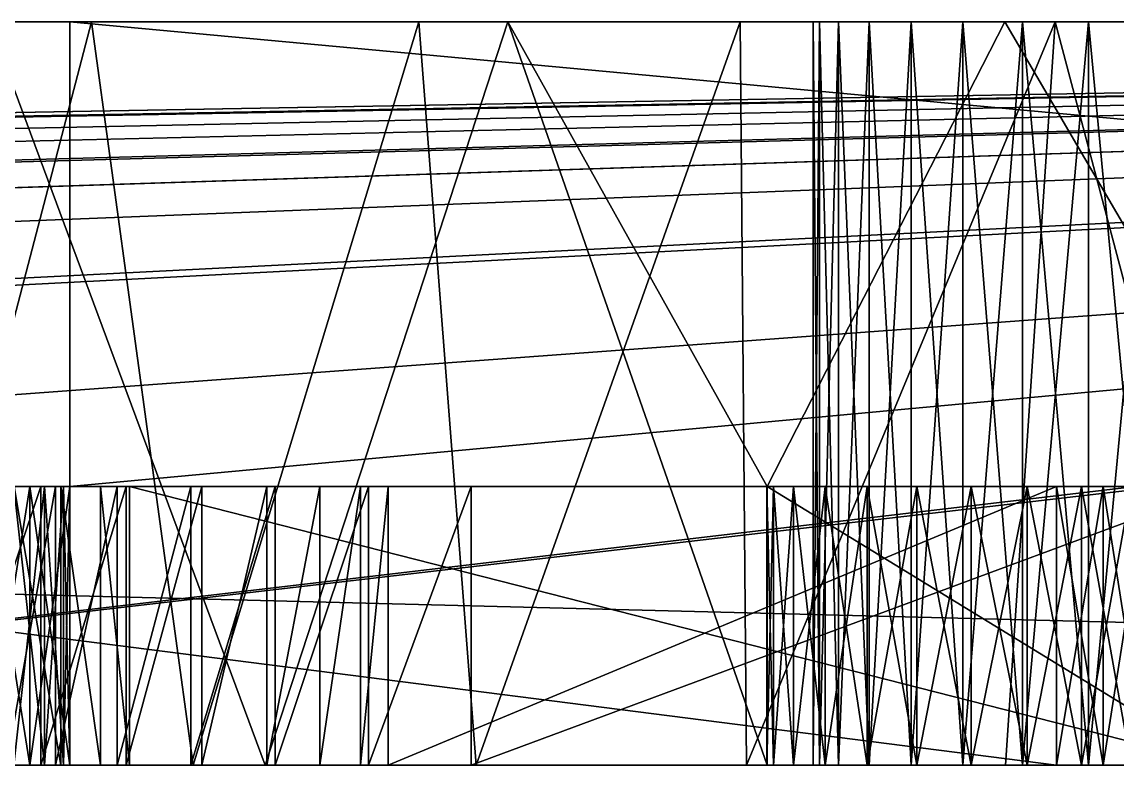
# Model space of a CAD drawing. Header units: millimetres. Extents: x -79 to 79, y 0 to 4.
# Drawn here: x 42.74 to 48.63, y 0 to 4 of the extents above; entities that cross this region are included whole.
import ezdxf

# ---------------------------------------------------------------- set-up
doc = ezdxf.new("R2010")
doc.units = ezdxf.units.MM
doc.header["$LTSCALE"] = 57.942387
for name, color, linetype in [('1', 7, 'CONTINUOUS'), ('100', 7, 'CONTINUOUS'), ('101', 7, 'CONTINUOUS'), ('102', 7, 'CONTINUOUS'), ('106', 7, 'CONTINUOUS'), ('107', 7, 'CONTINUOUS'), ('108', 7, 'CONTINUOUS'), ('132', 7, 'CONTINUOUS'), ('133', 7, 'CONTINUOUS'), ('14', 7, 'CONTINUOUS'), ('141', 7, 'CONTINUOUS'), ('143', 7, 'CONTINUOUS'), ('144', 7, 'CONTINUOUS'), ('145', 7, 'CONTINUOUS'), ('146', 7, 'CONTINUOUS'), ('151', 7, 'CONTINUOUS'), ('2', 7, 'CONTINUOUS'), ('200', 7, 'CONTINUOUS'), ('201', 7, 'CONTINUOUS'), ('204', 7, 'CONTINUOUS'), ('205', 7, 'CONTINUOUS'), ('215', 7, 'CONTINUOUS'), ('218', 7, 'CONTINUOUS'), ('219', 7, 'CONTINUOUS'), ('220', 7, 'CONTINUOUS'), ('5', 7, 'CONTINUOUS'), ('8', 7, 'CONTINUOUS'), ('94', 7, 'CONTINUOUS'), ('97', 7, 'CONTINUOUS')]:
    doc.layers.add(name, color=color, linetype=linetype)

msp = doc.modelspace()

# ---------------------------------------------------------------- linework, layer by layer
at = {"layer": '1', "color": 7, "linetype": 'CONTINUOUS'}
for points in [[(35.9773, 0, 38.5), (48.8756, 0, 38.5), (-79, 0, 42.5), (35.9773, 0, 38.5)], [(48.8756, 0, 38.5), (62.7452, 0, 38.1743), (-79, 0, 42.5), (48.8756, 0, 38.5)], [(63.005, 0, 38.5), (64.2742, 0, 38.5), (-79, 0, 42.5), (63.005, 0, 38.5)], [(-79, 0, 42.5), (64.2742, 0, 38.5), (79, 0, 42.5), (-79, 0, 42.5)], [(62.8585, 0, 38.3515), (63.005, 0, 38.5), (-79, 0, 42.5), (62.8585, 0, 38.3515)], [(62.7452, 0, 38.1743), (62.8585, 0, 38.3515), (-79, 0, 42.5), (62.7452, 0, 38.1743)], [(44.5641, 0, -46.7673), (44.7134, 0, -46.1764), (36.5444, 0, -38.6764), (44.5641, 0, -46.7673)], [(44.7134, 0, -46.1764), (48.3084, 0, -46.1764), (36.5444, 0, -38.6764), (44.7134, 0, -46.1764)], [(44.3456, 0, -47.3325), (44.5641, 0, -46.7673), (36.5444, 0, -38.6764), (44.3456, 0, -47.3325)], [(41.2156, 0, -44.2213), (44.3456, 0, -47.3325), (36.5444, 0, -38.6764), (41.2156, 0, -44.2213)], [(36.5444, 0, -38.6764), (48.3084, 0, -46.1764), (48.3084, 0, -38.6764), (36.5444, 0, -38.6764)], [(44.0591, 0, -47.8691), (44.3456, 0, -47.3325), (41.2156, 0, -44.2213), (44.0591, 0, -47.8691)], [(43.7095, 0, -48.3668), (44.0591, 0, -47.8691), (41.2156, 0, -44.2213), (43.7095, 0, -48.3668)], [(41.3985, 0, -44.5379), (43.7095, 0, -48.3668), (41.2156, 0, -44.2213), (41.3985, 0, -44.5379)], [(44.0516, 0, -52.6469), (41.2258, 0, -52.7623), (43.6635, 0, -56.667), (44.0516, 0, -52.6469)], [(43.6635, 0, -56.667), (41.2258, 0, -52.7623), (42.0706, 0, -56.732), (43.6635, 0, -56.667)], [(43.303, 0, -48.8176), (43.7095, 0, -48.3668), (41.3985, 0, -44.5379), (43.303, 0, -48.8176)], [(41.5116, 0, -44.8856), (43.303, 0, -48.8176), (41.3985, 0, -44.5379), (41.5116, 0, -44.8856)], [(42.8441, 0, -49.2165), (43.303, 0, -48.8176), (41.5116, 0, -44.8856), (42.8441, 0, -49.2165)], [(42.34, 0, -49.5567), (42.8441, 0, -49.2165), (41.5116, 0, -44.8856), (42.34, 0, -49.5567)], [(42.7838, 0, 17.4479), (42.6997, 0, 24.9505), (42.5463, 0, 17.5067), (42.7838, 0, 17.4479)], [(42.5463, 0, -17.5067), (42.6582, 0, -26.1883), (42.7838, 0, -17.4479), (42.5463, 0, -17.5067)], [(42.6582, 0, -26.1883), (42.9232, 0, -26.7914), (42.7838, 0, -17.4479), (42.6582, 0, -26.1883)], [(42.6986, 0, -4.8753), (42.8641, 0, -5.2304), (42.6986, 0, 4.8753), (42.6986, 0, -4.8753)], [(42.6986, 0, 4.8753), (42.8641, 0, -5.2304), (42.8641, 0, 5.2304), (42.6986, 0, 4.8753)], [(42.9521, 0, 25.0618), (42.6997, 0, 24.9505), (42.7838, 0, 17.4479), (42.9521, 0, 25.0618)], [(43, 0, 17.3331), (42.9521, 0, 25.0618), (42.7838, 0, 17.4479), (43, 0, 17.3331)], [(42.9232, 0, -26.7914), (43, 0, -17.3331), (42.7838, 0, -17.4479), (42.9232, 0, -26.7914)], [(42.8641, 0, -5.2304), (42.9656, 0, -5.6084), (42.8641, 0, 5.2304), (42.8641, 0, -5.2304)], [(42.8641, 0, 5.2304), (42.9656, 0, -5.6084), (42.9656, 0, 5.6084), (42.8641, 0, 5.2304)], [(42.9232, 0, -26.7914), (43.2552, 0, -27.3584), (43, 0, -17.3331), (42.9232, 0, -26.7914)], [(43.1646, 0, 25.2379), (42.9521, 0, 25.0618), (43, 0, 17.3331), (43.1646, 0, 25.2379)], [(42.9656, 0, -5.6084), (43, 0, -6), (42.9656, 0, 5.6084), (42.9656, 0, -5.6084)], [(42.9656, 0, 5.6084), (43, 0, -6), (43, 0, 6), (42.9656, 0, 5.6084)], [(43.2552, 0, -27.3584), (43.1646, 0, 25.2379), (43, 0, 17.3331), (43.2552, 0, -27.3584)], [(43, 0, -17.3331), (43.2552, 0, -27.3584), (43, 0, -6), (43, 0, -17.3331)], [(43, 0, -6), (43.2552, 0, -27.3584), (43, 0, 6), (43, 0, -6)], [(43, 0, 6), (43.2552, 0, -27.3584), (43, 0, 17.3331), (43, 0, 6)], [(43.3208, 0, 25.4653), (43.1646, 0, 25.2379), (43.2552, 0, -27.3584), (43.3208, 0, 25.4653)], [(43.6501, 0, -27.8835), (43.3208, 0, 25.4653), (43.2552, 0, -27.3584), (43.6501, 0, -27.8835)], [(49.2028, 0, 37.2292), (43.3208, 0, 25.4653), (48.8584, 0, 17.4656), (49.2028, 0, 37.2292)], [(45.159, 0, -29.1415), (43.3208, 0, 25.4653), (44.6072, 0, -28.7802), (45.159, 0, -29.1415)], [(43.3208, 0, 25.4653), (45.159, 0, -29.1415), (46.75, 0, -24.2), (43.3208, 0, 25.4653)], [(44.6072, 0, -28.7802), (43.3208, 0, 25.4653), (44.1041, 0, -28.3607), (44.6072, 0, -28.7802)], [(44.1041, 0, -28.3607), (43.3208, 0, 25.4653), (43.6501, 0, -27.8835), (44.1041, 0, -28.3607)], [(46.8934, 0, -23.6188), (43.3208, 0, 25.4653), (46.7864, 0, -23.9006), (46.8934, 0, -23.6188)], [(43.3208, 0, 25.4653), (46.8934, 0, -23.6188), (47, 0, -15.25), (43.3208, 0, 25.4653)], [(46.7864, 0, -23.9006), (43.3208, 0, 25.4653), (46.75, 0, -24.2), (46.7864, 0, -23.9006)], [(48.8584, 0, 17.4656), (43.3208, 0, 25.4653), (48.4804, 0, 17.3641), (48.8584, 0, 17.4656)], [(48.4804, 0, 17.3641), (43.3208, 0, 25.4653), (48.1253, 0, 17.1986), (48.4804, 0, 17.3641)], [(48.1253, 0, 17.1986), (43.3208, 0, 25.4653), (47.804, 0, 16.9738), (48.1253, 0, 17.1986)], [(47.804, 0, 16.9738), (43.3208, 0, 25.4653), (47.5262, 0, 16.696), (47.804, 0, 16.9738)], [(47.5262, 0, 16.696), (43.3208, 0, 25.4653), (47.3014, 0, 16.3747), (47.5262, 0, 16.696)], [(47.3014, 0, 16.3747), (43.3208, 0, 25.4653), (47.1359, 0, 16.0196), (47.3014, 0, 16.3747)], [(47.1359, 0, 16.0196), (43.3208, 0, 25.4653), (47.0344, 0, 15.6416), (47.1359, 0, 16.0196)], [(47.0344, 0, 15.6416), (43.3208, 0, 25.4653), (47, 0, 15.25), (47.0344, 0, 15.6416)], [(47, 0, 15.25), (43.3208, 0, 25.4653), (47, 0, -15.25), (47, 0, 15.25)], [(45.1858, 0, -56.6014), (44.0516, 0, -52.6469), (43.6635, 0, -56.667), (45.1858, 0, -56.6014)], [(46.7517, 0, -52.5259), (44.0516, 0, -52.6469), (46.641, 0, -56.5355), (46.7517, 0, -52.5259)], [(46.641, 0, -56.5355), (44.0516, 0, -52.6469), (45.1858, 0, -56.6014), (46.641, 0, -56.5355)], [(45.159, 0, -29.1415), (49.2028, 0, -37.2292), (46.7864, 0, -24.4994), (45.159, 0, -29.1415)], [(46.75, 0, -24.2), (45.159, 0, -29.1415), (46.7864, 0, -24.4994), (46.75, 0, -24.2)], [(48.0336, 0, -56.4697), (46.7517, 0, -52.5259), (46.641, 0, -56.5355), (48.0336, 0, -56.4697)], [(49.2028, 0, -47.6236), (46.7517, 0, -52.5259), (48.0336, 0, -56.4697), (49.2028, 0, -47.6236)], [(46.7864, 0, -24.4994), (49.2028, 0, -37.2292), (46.8934, 0, -24.7812), (46.7864, 0, -24.4994)], [(46.8934, 0, -24.7812), (49.2028, 0, -37.2292), (47.0647, 0, -25.0291), (46.8934, 0, -24.7812)], [(46.8934, 0, -23.6188), (47.0647, 0, -23.3709), (47, 0, -15.25), (46.8934, 0, -23.6188)], [(47, 0, -15.25), (47.0647, 0, -23.3709), (47.0344, 0, -15.6416), (47, 0, -15.25)], [(47.0344, 0, -15.6416), (47.0647, 0, -23.3709), (47.1359, 0, -16.0196), (47.0344, 0, -15.6416)], [(47.0647, 0, -25.0291), (49.2028, 0, -37.2292), (47.2902, 0, -25.2288), (47.0647, 0, -25.0291)], [(47.0647, 0, -23.3709), (47.2902, 0, -23.1712), (47.1359, 0, -16.0196), (47.0647, 0, -23.3709)], [(47.1359, 0, -16.0196), (47.2902, 0, -23.1712), (47.3014, 0, -16.3747), (47.1359, 0, -16.0196)], [(47.2902, 0, -25.2288), (49.2028, 0, -37.2292), (47.557, 0, -25.3687), (47.2902, 0, -25.2288)], [(47.2902, 0, -23.1712), (47.557, 0, -23.0313), (47.3014, 0, -16.3747), (47.2902, 0, -23.1712)], [(47.3014, 0, -16.3747), (47.557, 0, -23.0313), (47.5262, 0, -16.696), (47.3014, 0, -16.3747)], [(47.5262, 0, -16.696), (47.557, 0, -23.0313), (47.804, 0, -16.9738), (47.5262, 0, -16.696)], [(47.557, 0, -25.3687), (49.2028, 0, -37.2292), (47.8494, 0, -25.4408), (47.557, 0, -25.3687)], [(47.557, 0, -23.0313), (47.8494, 0, -22.9592), (47.804, 0, -16.9738), (47.557, 0, -23.0313)], [(47.804, 0, -16.9738), (47.8494, 0, -22.9592), (48.1253, 0, -17.1986), (47.804, 0, -16.9738)], [(47.8494, 0, -25.4408), (49.2028, 0, -37.2292), (48.1506, 0, -25.4408), (47.8494, 0, -25.4408)], [(47.8494, 0, -22.9592), (48.1506, 0, -22.9592), (48.1253, 0, -17.1986), (47.8494, 0, -22.9592)], [(49.3621, 0, -56.4037), (49.2028, 0, -47.6236), (48.0336, 0, -56.4697), (49.3621, 0, -56.4037)], [(48.1506, 0, -22.9592), (48.443, 0, -23.0313), (48.1253, 0, -17.1986), (48.1506, 0, -22.9592)], [(48.1253, 0, -17.1986), (48.443, 0, -23.0313), (48.4804, 0, -17.3641), (48.1253, 0, -17.1986)], [(48.1506, 0, -25.4408), (49.2028, 0, -37.2292), (48.443, 0, -25.3687), (48.1506, 0, -25.4408)], [(48.3084, 0, -46.1764), (48.5599, 0, -46.2086), (48.3084, 0, -38.6764), (48.3084, 0, -46.1764)], [(48.3084, 0, -38.6764), (48.5599, 0, -46.2086), (48.5599, 0, -38.6442), (48.3084, 0, -38.6764)], [(48.443, 0, -25.3687), (49.2028, 0, -37.2292), (48.7098, 0, -25.2288), (48.443, 0, -25.3687)], [(48.443, 0, -23.0313), (48.7098, 0, -23.1712), (48.4804, 0, -17.3641), (48.443, 0, -23.0313)], [(48.4804, 0, -17.3641), (48.7098, 0, -23.1712), (48.8584, 0, -17.4656), (48.4804, 0, -17.3641)], [(48.5599, 0, -46.2086), (48.7953, 0, -46.303), (48.5599, 0, -38.6442), (48.5599, 0, -46.2086)], [(48.5599, 0, -38.6442), (48.7953, 0, -46.303), (48.7953, 0, -38.5498), (48.5599, 0, -38.6442)]]:
    msp.add_3dface(points, dxfattribs=at)
at = {"layer": '100', "color": 7, "linetype": 'CONTINUOUS'}
for points in [[(48.3084, 0, -46.1764), (44.7134, 0, -46.1764), (48.3084, 1.5, -46.1764), (48.3084, 0, -46.1764)], [(44.7134, 0, -46.1764), (44.7134, 1.5, -46.1764), (48.3084, 1.5, -46.1764), (44.7134, 0, -46.1764)]]:
    msp.add_3dface(points, dxfattribs=at)
at = {"layer": '101', "color": 7, "linetype": 'CONTINUOUS'}
for points in [[(48.5599, 0, -46.2086), (48.3084, 0, -46.1764), (48.5599, 1.5, -46.2086), (48.5599, 0, -46.2086)], [(48.3084, 0, -46.1764), (48.3084, 1.5, -46.1764), (48.5599, 1.5, -46.2086), (48.3084, 0, -46.1764)], [(48.7953, 0, -46.303), (48.5599, 0, -46.2086), (48.7953, 1.5, -46.303), (48.7953, 0, -46.303)], [(48.5599, 0, -46.2086), (48.5599, 1.5, -46.2086), (48.7953, 1.5, -46.303), (48.5599, 0, -46.2086)]]:
    msp.add_3dface(points, dxfattribs=at)
at = {"layer": '102', "color": 7, "linetype": 'CONTINUOUS'}
for points in [[(46.7517, 0, -52.5259), (49.2028, 0, -47.6236), (46.7517, 1.5, -52.5259), (46.7517, 0, -52.5259)], [(46.7517, 1.5, -52.5259), (49.2028, 0, -47.6236), (49.2028, 1.5, -47.6236), (46.7517, 1.5, -52.5259)]]:
    msp.add_3dface(points, dxfattribs=at)
at = {"layer": '106', "color": 7, "linetype": 'CONTINUOUS'}
for points in [[(49.2028, 0, -37.2292), (45.159, 0, -29.1415), (49.2028, 1.5, -37.2292), (49.2028, 0, -37.2292)], [(45.159, 0, -29.1415), (45.159, 1.5, -29.1415), (49.2028, 1.5, -37.2292), (45.159, 0, -29.1415)]]:
    msp.add_3dface(points, dxfattribs=at)
at = {"layer": '107', "color": 7, "linetype": 'CONTINUOUS'}
for points in [[(48.3084, 0, -38.6764), (48.5599, 0, -38.6442), (48.3084, 1.5, -38.6764), (48.3084, 0, -38.6764)], [(48.5599, 0, -38.6442), (48.5599, 1.5, -38.6442), (48.3084, 1.5, -38.6764), (48.5599, 0, -38.6442)], [(48.5599, 0, -38.6442), (48.7953, 0, -38.5498), (48.5599, 1.5, -38.6442), (48.5599, 0, -38.6442)], [(48.7953, 0, -38.5498), (48.7953, 1.5, -38.5498), (48.5599, 1.5, -38.6442), (48.7953, 0, -38.5498)]]:
    msp.add_3dface(points, dxfattribs=at)
at = {"layer": '108', "color": 7, "linetype": 'CONTINUOUS'}
for points in [[(36.5444, 0, -38.6764), (48.3084, 0, -38.6764), (36.5444, 1.5, -38.6764), (36.5444, 0, -38.6764)], [(48.3084, 0, -38.6764), (48.3084, 1.5, -38.6764), (36.5444, 1.5, -38.6764), (48.3084, 0, -38.6764)]]:
    msp.add_3dface(points, dxfattribs=at)
at = {"layer": '132', "color": 7, "linetype": 'CONTINUOUS'}
for points in [[(43.3208, 0, 25.4653), (49.2028, 0, 37.2292), (43.3208, 1.5, 25.4653), (43.3208, 0, 25.4653)], [(49.2028, 0, 37.2292), (49.2028, 1.5, 37.2292), (43.3208, 1.5, 25.4653), (49.2028, 0, 37.2292)]]:
    msp.add_3dface(points, dxfattribs=at)
at = {"layer": '133', "color": 7, "linetype": 'CONTINUOUS'}
for points in [[(42.6997, 0, 24.9505), (42.9521, 0, 25.0618), (42.6997, 1.5, 24.9505), (42.6997, 0, 24.9505)], [(42.9521, 0, 25.0618), (42.9521, 1.5, 25.0618), (42.6997, 1.5, 24.9505), (42.9521, 0, 25.0618)], [(42.9521, 0, 25.0618), (43.1646, 0, 25.2379), (42.9521, 1.5, 25.0618), (42.9521, 0, 25.0618)], [(43.1646, 0, 25.2379), (43.1646, 1.5, 25.2379), (42.9521, 1.5, 25.0618), (43.1646, 0, 25.2379)], [(43.1646, 0, 25.2379), (43.3208, 0, 25.4653), (43.1646, 1.5, 25.2379), (43.1646, 0, 25.2379)], [(43.3208, 0, 25.4653), (43.3208, 1.5, 25.4653), (43.1646, 1.5, 25.2379), (43.3208, 0, 25.4653)]]:
    msp.add_3dface(points, dxfattribs=at)
at = {"layer": '14', "color": 7, "linetype": 'CONTINUOUS'}
for points in [[(43.1154, 4, -56.6897), (42.0706, 0, -56.732), (41.3226, 4, -56.7614), (43.1154, 4, -56.6897)], [(43.6635, 0, -56.667), (42.0706, 0, -56.732), (43.1154, 4, -56.6897), (43.6635, 0, -56.667)], [(44.8771, 4, -56.6149), (43.6635, 0, -56.667), (43.1154, 4, -56.6897), (44.8771, 4, -56.6149)], [(45.1858, 0, -56.6014), (43.6635, 0, -56.667), (44.8771, 4, -56.6149), (45.1858, 0, -56.6014)], [(46.6065, 4, -56.5372), (45.1858, 0, -56.6014), (44.8771, 4, -56.6149), (46.6065, 4, -56.5372)], [(46.641, 0, -56.5355), (45.1858, 0, -56.6014), (46.6065, 4, -56.5372), (46.641, 0, -56.5355)], [(48.3022, 4, -56.4565), (46.641, 0, -56.5355), (46.6065, 4, -56.5372), (48.3022, 4, -56.4565)], [(48.0336, 0, -56.4697), (46.641, 0, -56.5355), (48.3022, 4, -56.4565), (48.0336, 0, -56.4697)], [(49.3621, 0, -56.4037), (48.0336, 0, -56.4697), (48.3022, 4, -56.4565), (49.3621, 0, -56.4037)], [(49.9632, 4, -56.373), (49.3621, 0, -56.4037), (48.3022, 4, -56.4565), (49.9632, 4, -56.373)]]:
    msp.add_3dface(points, dxfattribs=at)
at = {"layer": '141', "color": 7, "linetype": 'CONTINUOUS'}
for points in [[(-79, 4, 42.5), (79, 4, 42.5), (-70, 4, 38.5), (-79, 4, 42.5)], [(-70, 4, 38.5), (79, 4, 42.5), (70, 4, 38.5), (-70, 4, 38.5)], [(43.1154, 4, -56.6897), (41.3226, 4, -56.7614), (42.5629, 4, -52.7092), (43.1154, 4, -56.6897)], [(45.3573, 4, -52.5897), (43.1154, 4, -56.6897), (42.5629, 4, -52.7092), (45.3573, 4, -52.5897)], [(47, 4, 15.25), (47, 4, -15.25), (43, 4, -21.5), (47, 4, 15.25)], [(47.0344, 4, 15.6416), (47, 4, 15.25), (43, 4, -21.5), (47.0344, 4, 15.6416)], [(47, 4, -15.25), (47.0344, 4, -15.6416), (43, 4, -21.5), (47, 4, -15.25)], [(48.8584, 4, -17.4656), (49.25, 4, -17.5), (43, 4, -21.5), (48.8584, 4, -17.4656)], [(43, 4, -21.5), (49.25, 4, -17.5), (70, 4, -21.5), (43, 4, -21.5)], [(48.4804, 4, -17.3641), (48.8584, 4, -17.4656), (43, 4, -21.5), (48.4804, 4, -17.3641)], [(48.1253, 4, -17.1986), (48.4804, 4, -17.3641), (43, 4, -21.5), (48.1253, 4, -17.1986)], [(47.804, 4, -16.9738), (48.1253, 4, -17.1986), (43, 4, -21.5), (47.804, 4, -16.9738)], [(47.5262, 4, -16.696), (47.804, 4, -16.9738), (43, 4, -21.5), (47.5262, 4, -16.696)], [(47.3014, 4, -16.3747), (47.5262, 4, -16.696), (43, 4, -21.5), (47.3014, 4, -16.3747)], [(47.1359, 4, -16.0196), (47.3014, 4, -16.3747), (43, 4, -21.5), (47.1359, 4, -16.0196)], [(47.0344, 4, -15.6416), (47.1359, 4, -16.0196), (43, 4, -21.5), (47.0344, 4, -15.6416)], [(47.1359, 4, 16.0196), (47.0344, 4, 15.6416), (43, 4, 21.5), (47.1359, 4, 16.0196)], [(43, 4, 21.5), (47.0344, 4, 15.6416), (43, 4, -21.5), (43, 4, 21.5)], [(47.3014, 4, 16.3747), (47.1359, 4, 16.0196), (43, 4, 21.5), (47.3014, 4, 16.3747)], [(47.5262, 4, 16.696), (47.3014, 4, 16.3747), (43, 4, 21.5), (47.5262, 4, 16.696)], [(47.804, 4, 16.9738), (47.5262, 4, 16.696), (43, 4, 21.5), (47.804, 4, 16.9738)], [(48.1253, 4, 17.1986), (47.804, 4, 16.9738), (43, 4, 21.5), (48.1253, 4, 17.1986)], [(48.4804, 4, 17.3641), (48.1253, 4, 17.1986), (43, 4, 21.5), (48.4804, 4, 17.3641)], [(48.8584, 4, 17.4656), (48.4804, 4, 17.3641), (43, 4, 21.5), (48.8584, 4, 17.4656)], [(70, 4, 21.5), (48.8584, 4, 17.4656), (43, 4, 21.5), (70, 4, 21.5)], [(44.8771, 4, -56.6149), (43.1154, 4, -56.6897), (45.3573, 4, -52.5897), (44.8771, 4, -56.6149)], [(46.6065, 4, -56.5372), (44.8771, 4, -56.6149), (45.3573, 4, -52.5897), (46.6065, 4, -56.5372)], [(48.0313, 4, -52.4647), (46.6065, 4, -56.5372), (45.3573, 4, -52.5897), (48.0313, 4, -52.4647)], [(48.3022, 4, -56.4565), (46.6065, 4, -56.5372), (48.0313, 4, -52.4647), (48.3022, 4, -56.4565)], [(50.5854, 4, -52.3344), (48.3022, 4, -56.4565), (48.0313, 4, -52.4647), (50.5854, 4, -52.3344)], [(49.9632, 4, -56.373), (48.3022, 4, -56.4565), (50.5854, 4, -52.3344), (49.9632, 4, -56.373)]]:
    msp.add_3dface(points, dxfattribs=at)
at = {"layer": '143', "color": 7, "linetype": 'CONTINUOUS'}
for points in [[(57.25, 1.5, -21.5), (43, 1.5, -21.5), (70, 4, -21.5), (57.25, 1.5, -21.5)], [(43, 1.5, -21.5), (43, 4, -21.5), (70, 4, -21.5), (43, 1.5, -21.5)]]:
    msp.add_3dface(points, dxfattribs=at)
at = {"layer": '144', "color": 7, "linetype": 'CONTINUOUS'}
for points in [[(43, 1.5, -17.3331), (43, 0, -6), (43, 4, -21.5), (43, 1.5, -17.3331)], [(43, 0, -6), (43, 1.5, -6), (43, 4, -21.5), (43, 0, -6)], [(43, 1.5, -21.5), (43, 1.5, -17.3331), (43, 4, -21.5), (43, 1.5, -21.5)], [(43, 1.5, -6), (43, 1.5, 6), (43, 4, -21.5), (43, 1.5, -6)], [(43, 1.5, 6), (43, 1.5, 17.3331), (43, 4, -21.5), (43, 1.5, 6)], [(43, 1.5, 17.3331), (43, 1.5, 21.5), (43, 4, -21.5), (43, 1.5, 17.3331)], [(43, 1.5, 21.5), (43, 4, 21.5), (43, 4, -21.5), (43, 1.5, 21.5)], [(43, 0, -17.3331), (43, 0, -6), (43, 1.5, -17.3331), (43, 0, -17.3331)], [(43, 0, 6), (43, 0, 17.3331), (43, 1.5, 6), (43, 0, 6)], [(43, 1.5, 6), (43, 0, 17.3331), (43, 1.5, 17.3331), (43, 1.5, 6)]]:
    msp.add_3dface(points, dxfattribs=at)
at = {"layer": '145', "color": 7, "linetype": 'CONTINUOUS'}
for points in [[(43, 1.5, 21.5), (70, 1.5, 21.5), (43, 4, 21.5), (43, 1.5, 21.5)], [(70, 1.5, 21.5), (70, 4, 21.5), (43, 4, 21.5), (70, 1.5, 21.5)]]:
    msp.add_3dface(points, dxfattribs=at)
at = {"layer": '146', "color": 7, "linetype": 'CONTINUOUS'}
for points in [[(-64.2742, 1.5, 38.5), (-70, 1.5, 38.5), (70, 4, 38.5), (-64.2742, 1.5, 38.5)], [(-70, 1.5, 38.5), (-70, 4, 38.5), (70, 4, 38.5), (-70, 1.5, 38.5)], [(-63.005, 1.5, 38.5), (-64.2742, 1.5, 38.5), (70, 4, 38.5), (-63.005, 1.5, 38.5)], [(-48.8756, 1.5, 38.5), (-63.005, 1.5, 38.5), (70, 4, 38.5), (-48.8756, 1.5, 38.5)], [(-35.9773, 1.5, 38.5), (-48.8756, 1.5, 38.5), (70, 4, 38.5), (-35.9773, 1.5, 38.5)], [(-21.8478, 1.5, 38.5), (-35.9773, 1.5, 38.5), (70, 4, 38.5), (-21.8478, 1.5, 38.5)], [(-20.5786, 1.5, 38.5), (-21.8478, 1.5, 38.5), (70, 4, 38.5), (-20.5786, 1.5, 38.5)], [(-6.4491, 1.5, 38.5), (-20.5786, 1.5, 38.5), (70, 4, 38.5), (-6.4491, 1.5, 38.5)], [(6.4491, 1.5, 38.5), (-6.4491, 1.5, 38.5), (70, 4, 38.5), (6.4491, 1.5, 38.5)], [(20.5786, 1.5, 38.5), (6.4491, 1.5, 38.5), (70, 4, 38.5), (20.5786, 1.5, 38.5)], [(21.8478, 1.5, 38.5), (20.5786, 1.5, 38.5), (70, 4, 38.5), (21.8478, 1.5, 38.5)], [(35.9773, 1.5, 38.5), (21.8478, 1.5, 38.5), (70, 4, 38.5), (35.9773, 1.5, 38.5)], [(48.8756, 1.5, 38.5), (35.9773, 0, 38.5), (70, 4, 38.5), (48.8756, 1.5, 38.5)], [(35.9773, 0, 38.5), (35.9773, 1.5, 38.5), (70, 4, 38.5), (35.9773, 0, 38.5)], [(48.8756, 0, 38.5), (35.9773, 0, 38.5), (48.8756, 1.5, 38.5), (48.8756, 0, 38.5)]]:
    msp.add_3dface(points, dxfattribs=at)
at = {"layer": '151', "color": 7, "linetype": 'CONTINUOUS'}
for points in [[(41.2258, 0, -52.7623), (44.0516, 0, -52.6469), (42.5629, 4, -52.7092), (41.2258, 0, -52.7623)], [(44.0516, 0, -52.6469), (45.3573, 4, -52.5897), (42.5629, 4, -52.7092), (44.0516, 0, -52.6469)], [(44.0516, 0, -52.6469), (46.7517, 0, -52.5259), (45.3573, 4, -52.5897), (44.0516, 0, -52.6469)], [(46.7517, 0, -52.5259), (46.7517, 1.5, -52.5259), (45.3573, 4, -52.5897), (46.7517, 0, -52.5259)], [(46.7517, 1.5, -52.5259), (48.0313, 4, -52.4647), (45.3573, 4, -52.5897), (46.7517, 1.5, -52.5259)], [(46.7517, 1.5, -52.5259), (49.4948, 1.5, -52.3915), (48.0313, 4, -52.4647), (46.7517, 1.5, -52.5259)], [(49.4948, 1.5, -52.3915), (50.5854, 4, -52.3344), (48.0313, 4, -52.4647), (49.4948, 1.5, -52.3915)]]:
    msp.add_3dface(points, dxfattribs=at)
at = {"layer": '2', "color": 7, "linetype": 'CONTINUOUS'}
for points in [[(48.3084, 1.5, -38.6764), (38.9248, 1.5, -43.7347), (36.5444, 1.5, -38.6764), (48.3084, 1.5, -38.6764)], [(39.2589, 1.5, -43.5858), (38.9248, 1.5, -43.7347), (48.3084, 1.5, -38.6764), (39.2589, 1.5, -43.5858)], [(39.6169, 1.5, -43.5096), (39.2589, 1.5, -43.5858), (48.3084, 1.5, -38.6764), (39.6169, 1.5, -43.5096)], [(39.9831, 1.5, -43.5096), (39.6169, 1.5, -43.5096), (48.3084, 1.5, -38.6764), (39.9831, 1.5, -43.5096)], [(40.3411, 1.5, -43.5858), (39.9831, 1.5, -43.5096), (48.3084, 1.5, -38.6764), (40.3411, 1.5, -43.5858)], [(40.6752, 1.5, -43.7347), (40.3411, 1.5, -43.5858), (48.3084, 1.5, -38.6764), (40.6752, 1.5, -43.7347)], [(40.9709, 1.5, -43.9496), (40.6752, 1.5, -43.7347), (48.3084, 1.5, -38.6764), (40.9709, 1.5, -43.9496)], [(41.2156, 1.5, -44.2213), (40.9709, 1.5, -43.9496), (48.3084, 1.5, -38.6764), (41.2156, 1.5, -44.2213)], [(41.3985, 1.5, -44.5379), (41.2156, 1.5, -44.2213), (48.3084, 1.5, -38.6764), (41.3985, 1.5, -44.5379)], [(41.5116, 1.5, -44.8856), (41.3985, 1.5, -44.5379), (48.3084, 1.5, -38.6764), (41.5116, 1.5, -44.8856)], [(41.55, 1.5, -45.25), (41.5116, 1.5, -44.8856), (48.3084, 1.5, -38.6764), (41.55, 1.5, -45.25)], [(41.55, 1.5, -45.25), (48.3084, 1.5, -38.6764), (41.7995, 1.5, -49.8327), (41.55, 1.5, -45.25)], [(41.7995, 1.5, -49.8327), (48.3084, 1.5, -38.6764), (42.34, 1.5, -49.5567), (41.7995, 1.5, -49.8327)], [(42.34, 1.5, -49.5567), (48.3084, 1.5, -38.6764), (42.8441, 1.5, -49.2165), (42.34, 1.5, -49.5567)], [(42.7838, 1.5, -17.4479), (42.6582, 1.5, -26.1883), (42.5463, 1.5, -17.5067), (42.7838, 1.5, -17.4479)], [(42.7838, 1.5, 17.4479), (42.5463, 1.5, 17.5067), (42.6997, 1.5, 24.9505), (42.7838, 1.5, 17.4479)], [(42.9232, 1.5, -26.7914), (42.6582, 1.5, -26.1883), (42.7838, 1.5, -17.4479), (42.9232, 1.5, -26.7914)], [(42.8641, 1.5, -5.2304), (42.6986, 1.5, -4.8753), (42.8641, 1.5, 5.2304), (42.8641, 1.5, -5.2304)], [(42.8641, 1.5, 5.2304), (42.6986, 1.5, -4.8753), (42.6986, 1.5, 4.8753), (42.8641, 1.5, 5.2304)], [(42.9521, 1.5, 25.0618), (42.7838, 1.5, 17.4479), (42.6997, 1.5, 24.9505), (42.9521, 1.5, 25.0618)], [(43, 1.5, -17.3331), (42.9232, 1.5, -26.7914), (42.7838, 1.5, -17.4479), (43, 1.5, -17.3331)], [(43, 1.5, 17.3331), (42.7838, 1.5, 17.4479), (43, 1.5, 21.5), (43, 1.5, 17.3331)], [(43, 1.5, 21.5), (42.7838, 1.5, 17.4479), (42.9521, 1.5, 25.0618), (43, 1.5, 21.5)], [(42.8441, 1.5, -49.2165), (48.3084, 1.5, -38.6764), (43.303, 1.5, -48.8176), (42.8441, 1.5, -49.2165)], [(42.9656, 1.5, -5.6084), (42.8641, 1.5, -5.2304), (42.9656, 1.5, 5.6084), (42.9656, 1.5, -5.6084)], [(42.9656, 1.5, 5.6084), (42.8641, 1.5, -5.2304), (42.8641, 1.5, 5.2304), (42.9656, 1.5, 5.6084)], [(43.2552, 1.5, -27.3584), (42.9232, 1.5, -26.7914), (43, 1.5, -21.5), (43.2552, 1.5, -27.3584)], [(43, 1.5, -21.5), (42.9232, 1.5, -26.7914), (43, 1.5, -17.3331), (43, 1.5, -21.5)], [(43.1646, 1.5, 25.2379), (43, 1.5, 21.5), (42.9521, 1.5, 25.0618), (43.1646, 1.5, 25.2379)], [(43, 1.5, -6), (42.9656, 1.5, -5.6084), (43, 1.5, 6), (43, 1.5, -6)], [(43, 1.5, 6), (42.9656, 1.5, -5.6084), (42.9656, 1.5, 5.6084), (43, 1.5, 6)], [(47.0647, 1.5, -23.3709), (43.2552, 1.5, -27.3584), (43, 1.5, -21.5), (47.0647, 1.5, -23.3709)], [(47.2902, 1.5, -23.1712), (47.0647, 1.5, -23.3709), (43, 1.5, -21.5), (47.2902, 1.5, -23.1712)], [(47.557, 1.5, -23.0313), (47.2902, 1.5, -23.1712), (43, 1.5, -21.5), (47.557, 1.5, -23.0313)], [(47.8494, 1.5, -22.9592), (47.557, 1.5, -23.0313), (43, 1.5, -21.5), (47.8494, 1.5, -22.9592)], [(56.8584, 1.5, -21.5344), (47.8494, 1.5, -22.9592), (43, 1.5, -21.5), (56.8584, 1.5, -21.5344)], [(57.25, 1.5, -21.5), (56.8584, 1.5, -21.5344), (43, 1.5, -21.5), (57.25, 1.5, -21.5)], [(70, 1.5, 21.5), (43, 1.5, 21.5), (69.7731, 1.5, 24.9954), (70, 1.5, 21.5)], [(69.7731, 1.5, 24.9954), (43, 1.5, 21.5), (69.5216, 1.5, 24.9632), (69.7731, 1.5, 24.9954)], [(69.5216, 1.5, 24.9632), (43, 1.5, 21.5), (57.7576, 1.5, 24.9632), (69.5216, 1.5, 24.9632)], [(57.7576, 1.5, 24.9632), (43, 1.5, 21.5), (57.5061, 1.5, 24.9954), (57.7576, 1.5, 24.9632)], [(57.5061, 1.5, 24.9954), (43, 1.5, 21.5), (57.2707, 1.5, 25.0898), (57.5061, 1.5, 24.9954)], [(57.2707, 1.5, 25.0898), (43, 1.5, 21.5), (57.0666, 1.5, 25.2404), (57.2707, 1.5, 25.0898)], [(57.0666, 1.5, 25.2404), (43, 1.5, 21.5), (56.907, 1.5, 25.4375), (57.0666, 1.5, 25.2404)], [(56.907, 1.5, 25.4375), (43, 1.5, 21.5), (56.8021, 1.5, 25.6684), (56.907, 1.5, 25.4375)], [(56.8021, 1.5, 25.6684), (43, 1.5, 21.5), (56.7587, 1.5, 25.9183), (56.8021, 1.5, 25.6684)], [(56.7587, 1.5, 25.9183), (43, 1.5, 21.5), (49.2028, 1.5, 37.2292), (56.7587, 1.5, 25.9183)], [(49.2028, 1.5, 37.2292), (43, 1.5, 21.5), (43.3208, 1.5, 25.4653), (49.2028, 1.5, 37.2292)], [(43.3208, 1.5, 25.4653), (43, 1.5, 21.5), (43.1646, 1.5, 25.2379), (43.3208, 1.5, 25.4653)], [(43.6501, 1.5, -27.8835), (43.2552, 1.5, -27.3584), (47.0647, 1.5, -23.3709), (43.6501, 1.5, -27.8835)], [(43.303, 1.5, -48.8176), (48.3084, 1.5, -38.6764), (44.7134, 1.5, -46.1764), (43.303, 1.5, -48.8176)], [(43.7095, 1.5, -48.3668), (43.303, 1.5, -48.8176), (44.7134, 1.5, -46.1764), (43.7095, 1.5, -48.3668)], [(44.1041, 1.5, -28.3607), (43.6501, 1.5, -27.8835), (46.8934, 1.5, -23.6188), (44.1041, 1.5, -28.3607)], [(46.8934, 1.5, -23.6188), (43.6501, 1.5, -27.8835), (47.0647, 1.5, -23.3709), (46.8934, 1.5, -23.6188)], [(44.0591, 1.5, -47.8691), (43.7095, 1.5, -48.3668), (44.7134, 1.5, -46.1764), (44.0591, 1.5, -47.8691)], [(44.3456, 1.5, -47.3325), (44.0591, 1.5, -47.8691), (44.7134, 1.5, -46.1764), (44.3456, 1.5, -47.3325)], [(44.6072, 1.5, -28.7802), (44.1041, 1.5, -28.3607), (46.8934, 1.5, -23.6188), (44.6072, 1.5, -28.7802)], [(44.5641, 1.5, -46.7673), (44.3456, 1.5, -47.3325), (44.7134, 1.5, -46.1764), (44.5641, 1.5, -46.7673)], [(45.159, 1.5, -29.1415), (44.6072, 1.5, -28.7802), (46.7864, 1.5, -23.9006), (45.159, 1.5, -29.1415)], [(46.7864, 1.5, -23.9006), (44.6072, 1.5, -28.7802), (46.8934, 1.5, -23.6188), (46.7864, 1.5, -23.9006)], [(44.7134, 1.5, -46.1764), (48.3084, 1.5, -38.6764), (48.3084, 1.5, -46.1764), (44.7134, 1.5, -46.1764)], [(49.2028, 1.5, -37.2292), (45.159, 1.5, -29.1415), (48.9353, 1.5, -25.0291), (49.2028, 1.5, -37.2292)], [(48.9353, 1.5, -25.0291), (45.159, 1.5, -29.1415), (48.7098, 1.5, -25.2288), (48.9353, 1.5, -25.0291)], [(48.7098, 1.5, -25.2288), (45.159, 1.5, -29.1415), (48.443, 1.5, -25.3687), (48.7098, 1.5, -25.2288)], [(48.443, 1.5, -25.3687), (45.159, 1.5, -29.1415), (48.1506, 1.5, -25.4408), (48.443, 1.5, -25.3687)], [(48.1506, 1.5, -25.4408), (45.159, 1.5, -29.1415), (47.8494, 1.5, -25.4408), (48.1506, 1.5, -25.4408)], [(47.8494, 1.5, -25.4408), (45.159, 1.5, -29.1415), (47.557, 1.5, -25.3687), (47.8494, 1.5, -25.4408)], [(47.557, 1.5, -25.3687), (45.159, 1.5, -29.1415), (47.2902, 1.5, -25.2288), (47.557, 1.5, -25.3687)], [(47.2902, 1.5, -25.2288), (45.159, 1.5, -29.1415), (47.0647, 1.5, -25.0291), (47.2902, 1.5, -25.2288)], [(47.0647, 1.5, -25.0291), (45.159, 1.5, -29.1415), (46.8934, 1.5, -24.7812), (47.0647, 1.5, -25.0291)], [(46.8934, 1.5, -24.7812), (45.159, 1.5, -29.1415), (46.7864, 1.5, -24.4994), (46.8934, 1.5, -24.7812)], [(46.7864, 1.5, -24.4994), (45.159, 1.5, -29.1415), (46.75, 1.5, -24.2), (46.7864, 1.5, -24.4994)], [(46.75, 1.5, -24.2), (45.159, 1.5, -29.1415), (46.7864, 1.5, -23.9006), (46.75, 1.5, -24.2)], [(49.4948, 1.5, -52.3915), (46.7517, 1.5, -52.5259), (49.2028, 1.5, -47.6236), (49.4948, 1.5, -52.3915)], [(48.1506, 1.5, -22.9592), (47.8494, 1.5, -22.9592), (56.8584, 1.5, -21.5344), (48.1506, 1.5, -22.9592)], [(48.443, 1.5, -23.0313), (48.1506, 1.5, -22.9592), (56.8584, 1.5, -21.5344), (48.443, 1.5, -23.0313)], [(48.3084, 1.5, -38.6764), (48.5599, 1.5, -38.6442), (48.3084, 1.5, -46.1764), (48.3084, 1.5, -38.6764)], [(48.3084, 1.5, -46.1764), (48.5599, 1.5, -38.6442), (48.5599, 1.5, -46.2086), (48.3084, 1.5, -46.1764)], [(48.7098, 1.5, -23.1712), (48.443, 1.5, -23.0313), (56.8584, 1.5, -21.5344), (48.7098, 1.5, -23.1712)], [(48.5599, 1.5, -38.6442), (48.7953, 1.5, -38.5498), (48.5599, 1.5, -46.2086), (48.5599, 1.5, -38.6442)], [(48.5599, 1.5, -46.2086), (48.7953, 1.5, -38.5498), (48.7953, 1.5, -46.303), (48.5599, 1.5, -46.2086)]]:
    msp.add_3dface(points, dxfattribs=at)
at = {"layer": '200', "color": 7, "linetype": 'CONTINUOUS'}
for points in [[(42.6986, 0, 4.8753), (42.8641, 0, 5.2304), (42.6986, 1.5, 4.8753), (42.6986, 0, 4.8753)], [(42.8641, 0, 5.2304), (42.8641, 1.5, 5.2304), (42.6986, 1.5, 4.8753), (42.8641, 0, 5.2304)], [(42.8641, 0, 5.2304), (42.9656, 0, 5.6084), (42.8641, 1.5, 5.2304), (42.8641, 0, 5.2304)], [(42.9656, 0, 5.6084), (42.9656, 1.5, 5.6084), (42.8641, 1.5, 5.2304), (42.9656, 0, 5.6084)], [(42.9656, 0, 5.6084), (43, 0, 6), (42.9656, 1.5, 5.6084), (42.9656, 0, 5.6084)], [(43, 0, 6), (43, 1.5, 6), (42.9656, 1.5, 5.6084), (43, 0, 6)]]:
    msp.add_3dface(points, dxfattribs=at)
at = {"layer": '201', "color": 7, "linetype": 'CONTINUOUS'}
for points in [[(42.8641, 0, -5.2304), (42.6986, 0, -4.8753), (42.8641, 1.5, -5.2304), (42.8641, 0, -5.2304)], [(42.6986, 0, -4.8753), (42.6986, 1.5, -4.8753), (42.8641, 1.5, -5.2304), (42.6986, 0, -4.8753)], [(42.9656, 0, -5.6084), (42.8641, 0, -5.2304), (42.9656, 1.5, -5.6084), (42.9656, 0, -5.6084)], [(42.8641, 0, -5.2304), (42.8641, 1.5, -5.2304), (42.9656, 1.5, -5.6084), (42.8641, 0, -5.2304)], [(43, 0, -6), (42.9656, 0, -5.6084), (43, 1.5, -6), (43, 0, -6)], [(42.9656, 0, -5.6084), (42.9656, 1.5, -5.6084), (43, 1.5, -6), (42.9656, 0, -5.6084)]]:
    msp.add_3dface(points, dxfattribs=at)
at = {"layer": '204', "color": 7, "linetype": 'CONTINUOUS'}
for points in [[(47, 0, -15.25), (47.0344, 0, -15.6416), (47, 4, -15.25), (47, 0, -15.25)], [(47, 4, -15.25), (47.0344, 0, -15.6416), (47.0344, 4, -15.6416), (47, 4, -15.25)], [(47.0344, 0, -15.6416), (47.1359, 0, -16.0196), (47.0344, 4, -15.6416), (47.0344, 0, -15.6416)], [(47.1359, 0, -16.0196), (47.1359, 4, -16.0196), (47.0344, 4, -15.6416), (47.1359, 0, -16.0196)], [(47.1359, 0, -16.0196), (47.3014, 0, -16.3747), (47.1359, 4, -16.0196), (47.1359, 0, -16.0196)], [(47.3014, 0, -16.3747), (47.3014, 4, -16.3747), (47.1359, 4, -16.0196), (47.3014, 0, -16.3747)], [(47.3014, 0, -16.3747), (47.5262, 0, -16.696), (47.3014, 4, -16.3747), (47.3014, 0, -16.3747)], [(47.5262, 0, -16.696), (47.5262, 4, -16.696), (47.3014, 4, -16.3747), (47.5262, 0, -16.696)], [(47.5262, 0, -16.696), (47.804, 0, -16.9738), (47.5262, 4, -16.696), (47.5262, 0, -16.696)], [(47.804, 0, -16.9738), (47.804, 4, -16.9738), (47.5262, 4, -16.696), (47.804, 0, -16.9738)], [(47.804, 0, -16.9738), (48.1253, 0, -17.1986), (47.804, 4, -16.9738), (47.804, 0, -16.9738)], [(48.1253, 0, -17.1986), (48.1253, 4, -17.1986), (47.804, 4, -16.9738), (48.1253, 0, -17.1986)], [(48.1253, 0, -17.1986), (48.4804, 0, -17.3641), (48.1253, 4, -17.1986), (48.1253, 0, -17.1986)], [(48.4804, 0, -17.3641), (48.4804, 4, -17.3641), (48.1253, 4, -17.1986), (48.4804, 0, -17.3641)], [(48.4804, 0, -17.3641), (48.8584, 0, -17.4656), (48.4804, 4, -17.3641), (48.4804, 0, -17.3641)], [(48.8584, 0, -17.4656), (48.8584, 4, -17.4656), (48.4804, 4, -17.3641), (48.8584, 0, -17.4656)]]:
    msp.add_3dface(points, dxfattribs=at)
at = {"layer": '205', "color": 7, "linetype": 'CONTINUOUS'}
for points in [[(47.0344, 0, 15.6416), (47, 0, 15.25), (47.0344, 4, 15.6416), (47.0344, 0, 15.6416)], [(47, 0, 15.25), (47, 4, 15.25), (47.0344, 4, 15.6416), (47, 0, 15.25)], [(47.1359, 0, 16.0196), (47.0344, 0, 15.6416), (47.1359, 4, 16.0196), (47.1359, 0, 16.0196)], [(47.0344, 0, 15.6416), (47.0344, 4, 15.6416), (47.1359, 4, 16.0196), (47.0344, 0, 15.6416)], [(47.3014, 0, 16.3747), (47.1359, 0, 16.0196), (47.3014, 4, 16.3747), (47.3014, 0, 16.3747)], [(47.1359, 0, 16.0196), (47.1359, 4, 16.0196), (47.3014, 4, 16.3747), (47.1359, 0, 16.0196)], [(47.5262, 0, 16.696), (47.3014, 0, 16.3747), (47.5262, 4, 16.696), (47.5262, 0, 16.696)], [(47.3014, 0, 16.3747), (47.3014, 4, 16.3747), (47.5262, 4, 16.696), (47.3014, 0, 16.3747)], [(47.804, 0, 16.9738), (47.5262, 0, 16.696), (47.804, 4, 16.9738), (47.804, 0, 16.9738)], [(47.5262, 0, 16.696), (47.5262, 4, 16.696), (47.804, 4, 16.9738), (47.5262, 0, 16.696)], [(48.1253, 0, 17.1986), (47.804, 0, 16.9738), (48.1253, 4, 17.1986), (48.1253, 0, 17.1986)], [(47.804, 0, 16.9738), (47.804, 4, 16.9738), (48.1253, 4, 17.1986), (47.804, 0, 16.9738)], [(48.4804, 0, 17.3641), (48.1253, 0, 17.1986), (48.4804, 4, 17.3641), (48.4804, 0, 17.3641)], [(48.1253, 0, 17.1986), (48.1253, 4, 17.1986), (48.4804, 4, 17.3641), (48.1253, 0, 17.1986)], [(48.8584, 0, 17.4656), (48.4804, 0, 17.3641), (48.8584, 4, 17.4656), (48.8584, 0, 17.4656)], [(48.4804, 0, 17.3641), (48.4804, 4, 17.3641), (48.8584, 4, 17.4656), (48.4804, 0, 17.3641)]]:
    msp.add_3dface(points, dxfattribs=at)
at = {"layer": '215', "color": 7, "linetype": 'CONTINUOUS'}
for points in [[(42.8441, 0, -49.2165), (42.34, 0, -49.5567), (42.8441, 1.5, -49.2165), (42.8441, 0, -49.2165)], [(42.34, 0, -49.5567), (42.34, 1.5, -49.5567), (42.8441, 1.5, -49.2165), (42.34, 0, -49.5567)], [(43.303, 0, -48.8176), (42.8441, 0, -49.2165), (43.303, 1.5, -48.8176), (43.303, 0, -48.8176)], [(42.8441, 0, -49.2165), (42.8441, 1.5, -49.2165), (43.303, 1.5, -48.8176), (42.8441, 0, -49.2165)], [(43.7095, 0, -48.3668), (43.303, 0, -48.8176), (43.7095, 1.5, -48.3668), (43.7095, 0, -48.3668)], [(43.303, 0, -48.8176), (43.303, 1.5, -48.8176), (43.7095, 1.5, -48.3668), (43.303, 0, -48.8176)], [(44.0591, 0, -47.8691), (43.7095, 0, -48.3668), (44.0591, 1.5, -47.8691), (44.0591, 0, -47.8691)], [(43.7095, 0, -48.3668), (43.7095, 1.5, -48.3668), (44.0591, 1.5, -47.8691), (43.7095, 0, -48.3668)], [(44.3456, 0, -47.3325), (44.0591, 0, -47.8691), (44.3456, 1.5, -47.3325), (44.3456, 0, -47.3325)], [(44.0591, 0, -47.8691), (44.0591, 1.5, -47.8691), (44.3456, 1.5, -47.3325), (44.0591, 0, -47.8691)], [(44.5641, 0, -46.7673), (44.3456, 0, -47.3325), (44.5641, 1.5, -46.7673), (44.5641, 0, -46.7673)], [(44.3456, 0, -47.3325), (44.3456, 1.5, -47.3325), (44.5641, 1.5, -46.7673), (44.3456, 0, -47.3325)], [(44.7134, 0, -46.1764), (44.5641, 0, -46.7673), (44.7134, 1.5, -46.1764), (44.7134, 0, -46.1764)], [(44.5641, 0, -46.7673), (44.5641, 1.5, -46.7673), (44.7134, 1.5, -46.1764), (44.5641, 0, -46.7673)]]:
    msp.add_3dface(points, dxfattribs=at)
at = {"layer": '218', "color": 7, "linetype": 'CONTINUOUS'}
for points in [[(42.9232, 0, -26.7914), (42.6582, 0, -26.1883), (42.9232, 1.5, -26.7914), (42.9232, 0, -26.7914)], [(42.6582, 0, -26.1883), (42.6582, 1.5, -26.1883), (42.9232, 1.5, -26.7914), (42.6582, 0, -26.1883)], [(43.2552, 0, -27.3584), (42.9232, 0, -26.7914), (43.2552, 1.5, -27.3584), (43.2552, 0, -27.3584)], [(42.9232, 0, -26.7914), (42.9232, 1.5, -26.7914), (43.2552, 1.5, -27.3584), (42.9232, 0, -26.7914)], [(43.6501, 0, -27.8835), (43.2552, 0, -27.3584), (43.6501, 1.5, -27.8835), (43.6501, 0, -27.8835)], [(43.2552, 0, -27.3584), (43.2552, 1.5, -27.3584), (43.6501, 1.5, -27.8835), (43.2552, 0, -27.3584)], [(44.1041, 0, -28.3607), (43.6501, 0, -27.8835), (44.1041, 1.5, -28.3607), (44.1041, 0, -28.3607)], [(43.6501, 0, -27.8835), (43.6501, 1.5, -27.8835), (44.1041, 1.5, -28.3607), (43.6501, 0, -27.8835)], [(44.6072, 0, -28.7802), (44.1041, 0, -28.3607), (44.6072, 1.5, -28.7802), (44.6072, 0, -28.7802)], [(44.1041, 0, -28.3607), (44.1041, 1.5, -28.3607), (44.6072, 1.5, -28.7802), (44.1041, 0, -28.3607)], [(45.159, 0, -29.1415), (44.6072, 0, -28.7802), (45.159, 1.5, -29.1415), (45.159, 0, -29.1415)], [(44.6072, 0, -28.7802), (44.6072, 1.5, -28.7802), (45.159, 1.5, -29.1415), (44.6072, 0, -28.7802)]]:
    msp.add_3dface(points, dxfattribs=at)
at = {"layer": '219', "color": 7, "linetype": 'CONTINUOUS'}
for points in [[(46.7864, 0, -23.9006), (46.75, 0, -24.2), (46.7864, 1.5, -23.9006), (46.7864, 0, -23.9006)], [(46.75, 0, -24.2), (46.75, 1.5, -24.2), (46.7864, 1.5, -23.9006), (46.75, 0, -24.2)], [(46.8934, 0, -23.6188), (46.7864, 0, -23.9006), (46.8934, 1.5, -23.6188), (46.8934, 0, -23.6188)], [(46.7864, 0, -23.9006), (46.7864, 1.5, -23.9006), (46.8934, 1.5, -23.6188), (46.7864, 0, -23.9006)], [(47.0647, 0, -23.3709), (46.8934, 0, -23.6188), (47.0647, 1.5, -23.3709), (47.0647, 0, -23.3709)], [(46.8934, 0, -23.6188), (46.8934, 1.5, -23.6188), (47.0647, 1.5, -23.3709), (46.8934, 0, -23.6188)], [(47.2902, 0, -23.1712), (47.0647, 0, -23.3709), (47.2902, 1.5, -23.1712), (47.2902, 0, -23.1712)], [(47.0647, 0, -23.3709), (47.0647, 1.5, -23.3709), (47.2902, 1.5, -23.1712), (47.0647, 0, -23.3709)], [(47.557, 0, -23.0313), (47.2902, 0, -23.1712), (47.557, 1.5, -23.0313), (47.557, 0, -23.0313)], [(47.2902, 0, -23.1712), (47.2902, 1.5, -23.1712), (47.557, 1.5, -23.0313), (47.2902, 0, -23.1712)], [(47.8494, 0, -22.9592), (47.557, 0, -23.0313), (47.8494, 1.5, -22.9592), (47.8494, 0, -22.9592)], [(47.557, 0, -23.0313), (47.557, 1.5, -23.0313), (47.8494, 1.5, -22.9592), (47.557, 0, -23.0313)], [(48.1506, 0, -22.9592), (47.8494, 0, -22.9592), (48.1506, 1.5, -22.9592), (48.1506, 0, -22.9592)], [(47.8494, 0, -22.9592), (47.8494, 1.5, -22.9592), (48.1506, 1.5, -22.9592), (47.8494, 0, -22.9592)], [(48.443, 0, -23.0313), (48.1506, 0, -22.9592), (48.443, 1.5, -23.0313), (48.443, 0, -23.0313)], [(48.1506, 0, -22.9592), (48.1506, 1.5, -22.9592), (48.443, 1.5, -23.0313), (48.1506, 0, -22.9592)], [(48.7098, 0, -23.1712), (48.443, 0, -23.0313), (48.7098, 1.5, -23.1712), (48.7098, 0, -23.1712)], [(48.443, 0, -23.0313), (48.443, 1.5, -23.0313), (48.7098, 1.5, -23.1712), (48.443, 0, -23.0313)]]:
    msp.add_3dface(points, dxfattribs=at)
at = {"layer": '220', "color": 7, "linetype": 'CONTINUOUS'}
for points in [[(46.75, 0, -24.2), (46.7864, 0, -24.4994), (46.75, 1.5, -24.2), (46.75, 0, -24.2)], [(46.7864, 0, -24.4994), (46.7864, 1.5, -24.4994), (46.75, 1.5, -24.2), (46.7864, 0, -24.4994)], [(46.7864, 0, -24.4994), (46.8934, 0, -24.7812), (46.7864, 1.5, -24.4994), (46.7864, 0, -24.4994)], [(46.8934, 0, -24.7812), (46.8934, 1.5, -24.7812), (46.7864, 1.5, -24.4994), (46.8934, 0, -24.7812)], [(46.8934, 0, -24.7812), (47.0647, 0, -25.0291), (46.8934, 1.5, -24.7812), (46.8934, 0, -24.7812)], [(47.0647, 0, -25.0291), (47.0647, 1.5, -25.0291), (46.8934, 1.5, -24.7812), (47.0647, 0, -25.0291)], [(47.0647, 0, -25.0291), (47.2902, 0, -25.2288), (47.0647, 1.5, -25.0291), (47.0647, 0, -25.0291)], [(47.2902, 0, -25.2288), (47.2902, 1.5, -25.2288), (47.0647, 1.5, -25.0291), (47.2902, 0, -25.2288)], [(47.2902, 0, -25.2288), (47.557, 0, -25.3687), (47.2902, 1.5, -25.2288), (47.2902, 0, -25.2288)], [(47.557, 0, -25.3687), (47.557, 1.5, -25.3687), (47.2902, 1.5, -25.2288), (47.557, 0, -25.3687)], [(47.557, 0, -25.3687), (47.8494, 0, -25.4408), (47.557, 1.5, -25.3687), (47.557, 0, -25.3687)], [(47.8494, 0, -25.4408), (47.8494, 1.5, -25.4408), (47.557, 1.5, -25.3687), (47.8494, 0, -25.4408)], [(47.8494, 0, -25.4408), (48.1506, 0, -25.4408), (47.8494, 1.5, -25.4408), (47.8494, 0, -25.4408)], [(48.1506, 0, -25.4408), (48.1506, 1.5, -25.4408), (47.8494, 1.5, -25.4408), (48.1506, 0, -25.4408)], [(48.1506, 0, -25.4408), (48.443, 0, -25.3687), (48.1506, 1.5, -25.4408), (48.1506, 0, -25.4408)], [(48.443, 0, -25.3687), (48.443, 1.5, -25.3687), (48.1506, 1.5, -25.4408), (48.443, 0, -25.3687)], [(48.443, 0, -25.3687), (48.7098, 0, -25.2288), (48.443, 1.5, -25.3687), (48.443, 0, -25.3687)], [(48.7098, 0, -25.2288), (48.7098, 1.5, -25.2288), (48.443, 1.5, -25.3687), (48.7098, 0, -25.2288)]]:
    msp.add_3dface(points, dxfattribs=at)
at = {"layer": '5', "color": 7, "linetype": 'CONTINUOUS'}
for points in [[(-79, 0, 42.5), (79, 0, 42.5), (-79, 4, 42.5), (-79, 0, 42.5)], [(-79, 4, 42.5), (79, 0, 42.5), (79, 4, 42.5), (-79, 4, 42.5)]]:
    msp.add_3dface(points, dxfattribs=at)
at = {"layer": '8', "color": 7, "linetype": 'CONTINUOUS'}
for points in [[(47, 0, 15.25), (47, 0, -15.25), (47, 4, 15.25), (47, 0, 15.25)], [(47, 4, 15.25), (47, 0, -15.25), (47, 4, -15.25), (47, 4, 15.25)]]:
    msp.add_3dface(points, dxfattribs=at)
at = {"layer": '94', "color": 7, "linetype": 'CONTINUOUS'}
for points in [[(42.5463, 0, -17.5067), (42.7838, 0, -17.4479), (42.5463, 1.5, -17.5067), (42.5463, 0, -17.5067)], [(42.7838, 0, -17.4479), (42.7838, 1.5, -17.4479), (42.5463, 1.5, -17.5067), (42.7838, 0, -17.4479)], [(42.7838, 0, -17.4479), (43, 0, -17.3331), (42.7838, 1.5, -17.4479), (42.7838, 0, -17.4479)], [(43, 0, -17.3331), (43, 1.5, -17.3331), (42.7838, 1.5, -17.4479), (43, 0, -17.3331)]]:
    msp.add_3dface(points, dxfattribs=at)
at = {"layer": '97', "color": 7, "linetype": 'CONTINUOUS'}
for points in [[(42.7838, 0, 17.4479), (42.5463, 0, 17.5067), (42.7838, 1.5, 17.4479), (42.7838, 0, 17.4479)], [(42.5463, 0, 17.5067), (42.5463, 1.5, 17.5067), (42.7838, 1.5, 17.4479), (42.5463, 0, 17.5067)], [(43, 0, 17.3331), (42.7838, 0, 17.4479), (43, 1.5, 17.3331), (43, 0, 17.3331)], [(42.7838, 0, 17.4479), (42.7838, 1.5, 17.4479), (43, 1.5, 17.3331), (42.7838, 0, 17.4479)]]:
    msp.add_3dface(points, dxfattribs=at)

doc.saveas('drawing.dxf')
